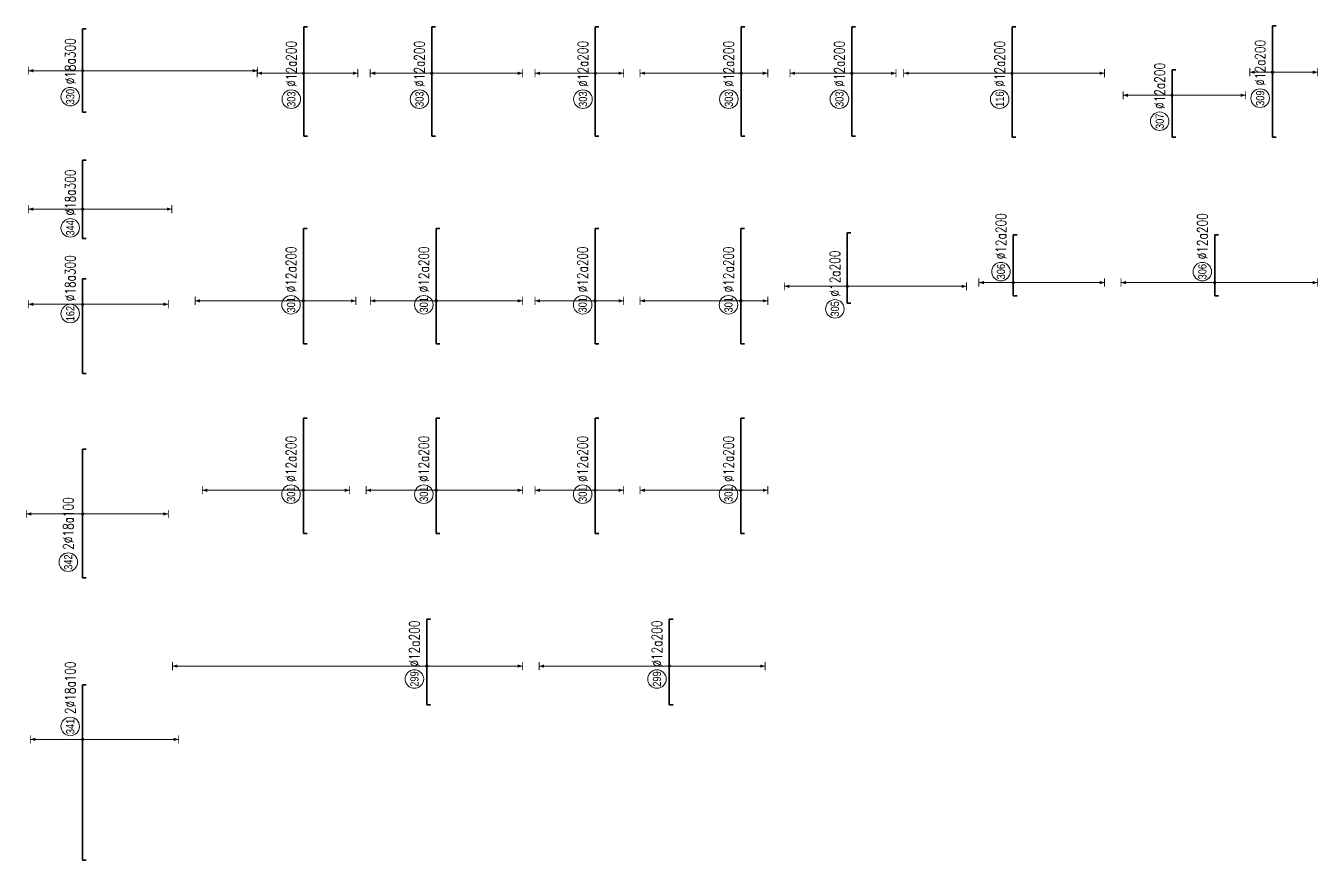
# Model space of a CAD drawing. Header units: millimetres. Extents: x -415354 to 592036, y -374841 to 139309.
# Drawn here: x 97980 to 160720, y -365970 to -325450 of the extents above; entities that cross this region are included whole.
import ezdxf
from ezdxf.enums import TextEntityAlignment as Align

# ---------------------------------------------------------------- set-up
doc = ezdxf.new("R2010")
doc.units = ezdxf.units.MM
doc.header["$MEASUREMENT"] = 0
for name, color, linetype, lineweight in [('NDC_S_DIM', 1, 'Continuous', 15), ('NDC_S_REBAR', 4, 'Continuous', 35), ('NDC_S_VN TEXT', 7, 'Continuous', 20)]:
    doc.layers.add(name, color=color, linetype=linetype, lineweight=lineweight)
doc.styles.add('ARIAL', font='arial.ttf', dxfattribs={"width": 0.8})
doc.styles.add('NDC_EN TXT', font='romans.shx', dxfattribs={"width": 0.8})

# ---------------------------------------------------------------- blocks, each defined once
blk = doc.blocks.new('*U192')
h = blk.add_hatch(color=6)
edge = h.paths.add_edge_path()
edge.add_arc((-2.99, 0), 0.3, 0, 360)
at = {"layer": 'NDC_S_DIM', "color": 8}
for q in [(-2.99, 24.52), (-2.99, -11.23)]:
    blk.add_line((-2.99, 0), q, dxfattribs=at)
for points in [[(-3.99, 24.52, 0.2, 0.2, 0), (-1.99, 24.52, 0, 0, 0)], [(-3.99, -11.23, 0.2, 0.2, 0), (-1.99, -11.23, 0, 0, 0)]]:
    blk.add_lwpolyline(points, format="xyseb", dxfattribs=at)
at = {"layer": 'NDC_S_DIM'}
blk.add_circle((-3.94, 3), 2.25, dxfattribs=at)
at = {"layer": 'NDC_S_DIM', "color": 6}
blk.add_circle((-2.99, 0), 0.3, dxfattribs=at)
at = {"layer": 'NDC_S_DIM', "color": 8}
for points in [[(-3.39, 23.32), (-2.99, 24.52), (-2.59, 23.32)], [(-3.39, -10.03), (-2.99, -11.23), (-2.59, -10.03)]]:
    blk.add_solid(points, dxfattribs=at)
at = {"layer": 'NDC_S_REBAR'}
for p, q in [((0, 0), (-13.46, 0)), ((-13.46, 0), (-13.46, -0.9)), ((0, 0), (14.54, 0)), ((14.54, 0), (14.54, -0.9)), ((-13.46, -0.9), (-13.46, -0.9)), ((14.54, -0.9), (14.54, -0.9))]:
    blk.add_line(p, q, dxfattribs=at)
at = {"layer": 'NDC_S_VN TEXT', "style": 'ARIAL', "width": 0.8}
blk.add_attdef('KHT', text='', height=2, dxfattribs=at).set_placement((-3.94, 3), align=Align.MIDDLE_CENTER)
at = {"layer": 'NDC_S_VN TEXT', "color": 3, "style": 'NDC_EN TXT', "width": 0.75}
blk.add_attdef('DKT', (-0.94, 1.75), '', height=2.5, dxfattribs=at)
blk = doc.blocks.new('*U193')
h = blk.add_hatch(color=6)
edge = h.paths.add_edge_path()
edge.add_arc((-2.99, 0), 0.3, 0, 360)
at = {"layer": 'NDC_S_DIM', "color": 8}
for q in [(-2.99, 26.29), (-2.99, -12.73)]:
    blk.add_line((-2.99, 0), q, dxfattribs=at)
for points in [[(-3.99, 26.29, 0.2, 0.2, 0), (-1.99, 26.29, 0, 0, 0)], [(-3.99, -12.73, 0.2, 0.2, 0), (-1.99, -12.73, 0, 0, 0)]]:
    blk.add_lwpolyline(points, format="xyseb", dxfattribs=at)
at = {"layer": 'NDC_S_DIM'}
blk.add_circle((-3.94, 3), 2.25, dxfattribs=at)
at = {"layer": 'NDC_S_DIM', "color": 6}
blk.add_circle((-2.99, 0), 0.3, dxfattribs=at)
at = {"layer": 'NDC_S_DIM', "color": 8}
for points in [[(-3.39, 25.09), (-2.99, 26.29), (-2.59, 25.09)], [(-3.39, -11.53), (-2.99, -12.73), (-2.59, -11.53)]]:
    blk.add_solid(points, dxfattribs=at)
at = {"layer": 'NDC_S_REBAR'}
for p, q in [((0, 0), (-13.46, 0)), ((-13.46, 0), (-13.46, -0.9)), ((0, 0), (14.54, 0)), ((14.54, 0), (14.54, -0.9)), ((-13.46, -0.9), (-13.46, -0.9)), ((14.54, -0.9), (14.54, -0.9))]:
    blk.add_line(p, q, dxfattribs=at)
at = {"layer": 'NDC_S_VN TEXT', "style": 'ARIAL', "width": 0.8}
blk.add_attdef('KHT', text='', height=2, dxfattribs=at).set_placement((-3.94, 3), align=Align.MIDDLE_CENTER)
at = {"layer": 'NDC_S_VN TEXT', "color": 3, "style": 'NDC_EN TXT', "width": 0.75}
blk.add_attdef('DKT', (-0.94, 1.75), '', height=2.5, dxfattribs=at)
blk = doc.blocks.new('*U197')
h = blk.add_hatch(color=6)
edge = h.paths.add_edge_path()
edge.add_arc((-2.99, 0), 0.3, 0, 360)
at = {"layer": 'NDC_S_DIM', "color": 8}
for q in [(-2.99, 11.29), (-2.99, -13.16)]:
    blk.add_line((-2.99, 0), q, dxfattribs=at)
for points in [[(-3.99, 11.29, 0.2, 0.2, 0), (-1.99, 11.29, 0, 0, 0)], [(-3.99, -13.16, 0.2, 0.2, 0), (-1.99, -13.16, 0, 0, 0)]]:
    blk.add_lwpolyline(points, format="xyseb", dxfattribs=at)
at = {"layer": 'NDC_S_DIM'}
blk.add_circle((-9.29, 3), 2.25, dxfattribs=at)
at = {"layer": 'NDC_S_DIM', "color": 6}
blk.add_circle((-2.99, 0), 0.3, dxfattribs=at)
at = {"layer": 'NDC_S_DIM', "color": 8}
for points in [[(-3.39, 10.09), (-2.99, 11.29), (-2.59, 10.09)], [(-3.39, -11.96), (-2.99, -13.16), (-2.59, -11.96)]]:
    blk.add_solid(points, dxfattribs=at)
at = {"layer": 'NDC_S_REBAR'}
for p, q in [((0, 0), (-18.23, 0)), ((-18.23, 0), (-18.23, -0.9)), ((0, 0), (8.27, 0)), ((8.27, 0), (8.27, -0.9)), ((-18.23, -0.9), (-18.23, -0.9)), ((8.27, -0.9), (8.27, -0.9))]:
    blk.add_line(p, q, dxfattribs=at)
at = {"layer": 'NDC_S_VN TEXT', "style": 'ARIAL', "width": 0.8}
blk.add_attdef('KHT', text='', height=2, dxfattribs=at).set_placement((-9.29, 3), align=Align.MIDDLE_CENTER)
at = {"layer": 'NDC_S_VN TEXT', "color": 3, "style": 'NDC_EN TXT', "width": 0.75}
blk.add_attdef('DKT', (-6.29, 1.75), '', height=2.5, dxfattribs=at)
blk = doc.blocks.new('*U198')
h = blk.add_hatch(color=6)
edge = h.paths.add_edge_path()
edge.add_arc((-2.99, 0), 0.3, 0, 360)
at = {"layer": 'NDC_S_DIM', "color": 8}
for q in [(-2.99, 14.56), (-2.99, -6.94)]:
    blk.add_line((-2.99, 0), q, dxfattribs=at)
for points in [[(-3.99, 14.56, 0.2, 0.2, 0), (-1.99, 14.56, 0, 0, 0)], [(-3.99, -6.94, 0.2, 0.2, 0), (-1.99, -6.94, 0, 0, 0)]]:
    blk.add_lwpolyline(points, format="xyseb", dxfattribs=at)
at = {"layer": 'NDC_S_DIM'}
blk.add_circle((-3.94, 3), 2.25, dxfattribs=at)
at = {"layer": 'NDC_S_DIM', "color": 6}
blk.add_circle((-2.99, 0), 0.3, dxfattribs=at)
at = {"layer": 'NDC_S_DIM', "color": 8}
for points in [[(-3.39, 13.36), (-2.99, 14.56), (-2.59, 13.36)], [(-3.39, -5.74), (-2.99, -6.94), (-2.59, -5.74)]]:
    blk.add_solid(points, dxfattribs=at)
at = {"layer": 'NDC_S_REBAR'}
for p, q in [((0, 0), (-13.46, 0)), ((-13.46, 0), (-13.46, -0.9)), ((0, 0), (14.54, 0)), ((14.54, 0), (14.54, -0.9)), ((-13.46, -0.9), (-13.46, -0.9)), ((14.54, -0.9), (14.54, -0.9))]:
    blk.add_line(p, q, dxfattribs=at)
at = {"layer": 'NDC_S_VN TEXT', "style": 'ARIAL', "width": 0.8}
blk.add_attdef('KHT', text='', height=2, dxfattribs=at).set_placement((-3.94, 3), align=Align.MIDDLE_CENTER)
at = {"layer": 'NDC_S_VN TEXT', "color": 3, "style": 'NDC_EN TXT', "width": 0.75}
blk.add_attdef('DKT', (-0.94, 1.75), '', height=2.5, dxfattribs=at)
blk = doc.blocks.new('*U199')
h = blk.add_hatch(color=6)
edge = h.paths.add_edge_path()
edge.add_arc((-2.99, 0), 0.3, 0, 360)
at = {"layer": 'NDC_S_DIM', "color": 8}
for q in [(-2.99, 14.56), (-2.99, -6.94)]:
    blk.add_line((-2.99, 0), q, dxfattribs=at)
for points in [[(-3.99, 14.56, 0.2, 0.2, 0), (-1.99, 14.56, 0, 0, 0)], [(-3.99, -6.94, 0.2, 0.2, 0), (-1.99, -6.94, 0, 0, 0)]]:
    blk.add_lwpolyline(points, format="xyseb", dxfattribs=at)
at = {"layer": 'NDC_S_DIM'}
blk.add_circle((-3.94, 3), 2.25, dxfattribs=at)
at = {"layer": 'NDC_S_DIM', "color": 6}
blk.add_circle((-2.99, 0), 0.3, dxfattribs=at)
at = {"layer": 'NDC_S_DIM', "color": 8}
for points in [[(-3.39, 13.36), (-2.99, 14.56), (-2.59, 13.36)], [(-3.39, -5.74), (-2.99, -6.94), (-2.59, -5.74)]]:
    blk.add_solid(points, dxfattribs=at)
at = {"layer": 'NDC_S_REBAR'}
for p, q in [((0, 0), (-13.46, 0)), ((-13.46, 0), (-13.46, -0.9)), ((0, 0), (14.54, 0)), ((14.54, 0), (14.54, -0.9)), ((-13.46, -0.9), (-13.46, -0.9)), ((14.54, -0.9), (14.54, -0.9))]:
    blk.add_line(p, q, dxfattribs=at)
at = {"layer": 'NDC_S_VN TEXT', "style": 'ARIAL', "width": 0.8}
blk.add_attdef('KHT', text='', height=2, dxfattribs=at).set_placement((-3.94, 3), align=Align.MIDDLE_CENTER)
at = {"layer": 'NDC_S_VN TEXT', "color": 3, "style": 'NDC_EN TXT', "width": 0.75}
blk.add_attdef('DKT', (-0.94, 1.75), '', height=2.5, dxfattribs=at)
blk = doc.blocks.new('*U206')
h = blk.add_hatch(color=6)
edge = h.paths.add_edge_path()
edge.add_arc((-2.99, 0), 0.3, 0, 360)
at = {"layer": 'NDC_S_DIM', "color": 8}
for q in [(-2.99, 14.63), (-2.99, -6.87)]:
    blk.add_line((-2.99, 0), q, dxfattribs=at)
for points in [[(-3.99, 14.63, 0.2, 0.2, 0), (-1.99, 14.63, 0, 0, 0)], [(-3.99, -6.87, 0.2, 0.2, 0), (-1.99, -6.87, 0, 0, 0)]]:
    blk.add_lwpolyline(points, format="xyseb", dxfattribs=at)
at = {"layer": 'NDC_S_DIM'}
blk.add_circle((-9.29, 3), 2.25, dxfattribs=at)
at = {"layer": 'NDC_S_DIM', "color": 6}
blk.add_circle((-2.99, 0), 0.3, dxfattribs=at)
at = {"layer": 'NDC_S_DIM', "color": 8}
for points in [[(-3.39, 13.43), (-2.99, 14.63), (-2.59, 13.43)], [(-3.39, -5.67), (-2.99, -6.87), (-2.59, -5.67)]]:
    blk.add_solid(points, dxfattribs=at)
at = {"layer": 'NDC_S_REBAR'}
for p, q in [((0, 0), (-18.23, 0)), ((-18.23, 0), (-18.23, -0.9)), ((0, 0), (8.27, 0)), ((8.27, 0), (8.27, -0.9)), ((-18.23, -0.9), (-18.23, -0.9)), ((8.27, -0.9), (8.27, -0.9))]:
    blk.add_line(p, q, dxfattribs=at)
at = {"layer": 'NDC_S_VN TEXT', "style": 'ARIAL', "width": 0.8}
blk.add_attdef('KHT', text='', height=2, dxfattribs=at).set_placement((-9.29, 3), align=Align.MIDDLE_CENTER)
at = {"layer": 'NDC_S_VN TEXT', "color": 3, "style": 'NDC_EN TXT', "width": 0.75}
blk.add_attdef('DKT', (-6.29, 1.75), '', height=2.5, dxfattribs=at)
blk = doc.blocks.new('*U204')
h = blk.add_hatch(color=6)
edge = h.paths.add_edge_path()
edge.add_arc((-2.99, 0), 0.3, 0, 360)
at = {"layer": 'NDC_S_DIM', "color": 8}
for q in [(-2.99, 24.47), (-2.99, -6.53)]:
    blk.add_line((-2.99, 0), q, dxfattribs=at)
for points in [[(-3.99, 24.47, 0.2, 0.2, 0), (-1.99, 24.47, 0, 0, 0)], [(-3.99, -6.53, 0.2, 0.2, 0), (-1.99, -6.53, 0, 0, 0)]]:
    blk.add_lwpolyline(points, format="xyseb", dxfattribs=at)
at = {"layer": 'NDC_S_DIM'}
blk.add_circle((-3.94, 3), 2.25, dxfattribs=at)
at = {"layer": 'NDC_S_DIM', "color": 6}
blk.add_circle((-2.99, 0), 0.3, dxfattribs=at)
at = {"layer": 'NDC_S_DIM', "color": 8}
for points in [[(-3.39, 23.27), (-2.99, 24.47), (-2.59, 23.27)], [(-3.39, -5.33), (-2.99, -6.53), (-2.59, -5.33)]]:
    blk.add_solid(points, dxfattribs=at)
at = {"layer": 'NDC_S_REBAR'}
for p, q in [((0, 0), (-13.46, 0)), ((-13.46, 0), (-13.46, -0.9)), ((0, 0), (14.54, 0)), ((14.54, 0), (14.54, -0.9)), ((-13.46, -0.9), (-13.46, -0.9)), ((14.54, -0.9), (14.54, -0.9))]:
    blk.add_line(p, q, dxfattribs=at)
at = {"layer": 'NDC_S_VN TEXT', "style": 'ARIAL', "width": 0.8}
blk.add_attdef('KHT', text='', height=2, dxfattribs=at).set_placement((-3.94, 3), align=Align.MIDDLE_CENTER)
at = {"layer": 'NDC_S_VN TEXT', "color": 3, "style": 'NDC_EN TXT', "width": 0.75}
blk.add_attdef('DKT', (-0.94, 1.75), '', height=2.5, dxfattribs=at)
blk = doc.blocks.new('*U205')
h = blk.add_hatch(color=6)
edge = h.paths.add_edge_path()
edge.add_arc((-2.99, 0), 0.3, 0, 360)
at = {"layer": 'NDC_S_DIM', "color": 8}
for q in [(-2.99, 24.47), (-2.99, -6.53)]:
    blk.add_line((-2.99, 0), q, dxfattribs=at)
for points in [[(-3.99, 24.47, 0.2, 0.2, 0), (-1.99, 24.47, 0, 0, 0)], [(-3.99, -6.53, 0.2, 0.2, 0), (-1.99, -6.53, 0, 0, 0)]]:
    blk.add_lwpolyline(points, format="xyseb", dxfattribs=at)
at = {"layer": 'NDC_S_DIM'}
blk.add_circle((-3.94, 3), 2.25, dxfattribs=at)
at = {"layer": 'NDC_S_DIM', "color": 6}
blk.add_circle((-2.99, 0), 0.3, dxfattribs=at)
at = {"layer": 'NDC_S_DIM', "color": 8}
for points in [[(-3.39, 23.27), (-2.99, 24.47), (-2.59, 23.27)], [(-3.39, -5.33), (-2.99, -6.53), (-2.59, -5.33)]]:
    blk.add_solid(points, dxfattribs=at)
at = {"layer": 'NDC_S_REBAR'}
for p, q in [((0, 0), (-13.46, 0)), ((-13.46, 0), (-13.46, -0.9)), ((0, 0), (14.54, 0)), ((14.54, 0), (14.54, -0.9)), ((-13.46, -0.9), (-13.46, -0.9)), ((14.54, -0.9), (14.54, -0.9))]:
    blk.add_line(p, q, dxfattribs=at)
at = {"layer": 'NDC_S_VN TEXT', "style": 'ARIAL', "width": 0.8}
blk.add_attdef('KHT', text='', height=2, dxfattribs=at).set_placement((-3.94, 3), align=Align.MIDDLE_CENTER)
at = {"layer": 'NDC_S_VN TEXT', "color": 3, "style": 'NDC_EN TXT', "width": 0.75}
blk.add_attdef('DKT', (-0.94, 1.75), '', height=2.5, dxfattribs=at)
blk = doc.blocks.new('*U208')
h = blk.add_hatch(color=6)
edge = h.paths.add_edge_path()
edge.add_arc((-2.99, 0), 0.3, 0, 360)
at = {"layer": 'NDC_S_DIM', "color": 8}
for q in [(-2.99, 24.54), (-2.99, -6.46)]:
    blk.add_line((-2.99, 0), q, dxfattribs=at)
for points in [[(-3.99, 24.54, 0.2, 0.2, 0), (-1.99, 24.54, 0, 0, 0)], [(-3.99, -6.46, 0.2, 0.2, 0), (-1.99, -6.46, 0, 0, 0)]]:
    blk.add_lwpolyline(points, format="xyseb", dxfattribs=at)
at = {"layer": 'NDC_S_DIM'}
blk.add_circle((-9.29, 3), 2.25, dxfattribs=at)
at = {"layer": 'NDC_S_DIM', "color": 6}
blk.add_circle((-2.99, 0), 0.3, dxfattribs=at)
at = {"layer": 'NDC_S_DIM', "color": 8}
for points in [[(-3.39, 23.34), (-2.99, 24.54), (-2.59, 23.34)], [(-3.39, -5.26), (-2.99, -6.46), (-2.59, -5.26)]]:
    blk.add_solid(points, dxfattribs=at)
at = {"layer": 'NDC_S_REBAR'}
for p, q in [((0, 0), (-18.23, 0)), ((-18.23, 0), (-18.23, -0.9)), ((0, 0), (8.27, 0)), ((8.27, 0), (8.27, -0.9)), ((-18.23, -0.9), (-18.23, -0.9)), ((8.27, -0.9), (8.27, -0.9))]:
    blk.add_line(p, q, dxfattribs=at)
at = {"layer": 'NDC_S_VN TEXT', "style": 'ARIAL', "width": 0.8}
blk.add_attdef('KHT', text='', height=2, dxfattribs=at).set_placement((-9.29, 3), align=Align.MIDDLE_CENTER)
at = {"layer": 'NDC_S_VN TEXT', "color": 3, "style": 'NDC_EN TXT', "width": 0.75}
blk.add_attdef('DKT', (-6.29, 1.75), '', height=2.5, dxfattribs=at)
blk = doc.blocks.new('*U202')
h = blk.add_hatch(color=6)
edge = h.paths.add_edge_path()
edge.add_arc((-2.99, 0), 0.3, 0, 360)
at = {"layer": 'NDC_S_DIM', "color": 8}
for q in [(-2.99, 61.72), (-2.99, -23.28)]:
    blk.add_line((-2.99, 0), q, dxfattribs=at)
for points in [[(-3.99, 61.72, 0.2, 0.2, 0), (-1.99, 61.72, 0, 0, 0)], [(-3.99, -23.28, 0.2, 0.2, 0), (-1.99, -23.28, 0, 0, 0)]]:
    blk.add_lwpolyline(points, format="xyseb", dxfattribs=at)
at = {"layer": 'NDC_S_DIM'}
blk.add_circle((-6.13, 3), 2.25, dxfattribs=at)
at = {"layer": 'NDC_S_DIM', "color": 6}
blk.add_circle((-2.99, 0), 0.3, dxfattribs=at)
at = {"layer": 'NDC_S_DIM', "color": 8}
for points in [[(-3.39, 60.52), (-2.99, 61.72), (-2.59, 60.52)], [(-3.39, -22.08), (-2.99, -23.28), (-2.59, -22.08)]]:
    blk.add_solid(points, dxfattribs=at)
at = {"layer": 'NDC_S_REBAR'}
for p, q in [((0, 0), (-12.37, 0)), ((-12.37, 0), (-12.37, -0.9)), ((0, 0), (8.37, 0)), ((8.37, 0), (8.37, -0.9)), ((-12.37, -0.9), (-12.37, -0.9)), ((8.37, -0.9), (8.37, -0.9))]:
    blk.add_line(p, q, dxfattribs=at)
at = {"layer": 'NDC_S_VN TEXT', "style": 'ARIAL', "width": 0.8}
blk.add_attdef('KHT', text='', height=2, dxfattribs=at).set_placement((-6.13, 3), align=Align.MIDDLE_CENTER)
at = {"layer": 'NDC_S_VN TEXT', "color": 3, "style": 'NDC_EN TXT', "width": 0.75}
blk.add_attdef('DKT', (-3.13, 1.75), '', height=2.5, dxfattribs=at)
blk = doc.blocks.new('*U209')
h = blk.add_hatch(color=6)
edge = h.paths.add_edge_path()
edge.add_arc((1.54, 0), 0.3, 0, 360)
at = {"layer": 'NDC_S_DIM', "color": 8}
for q in [(1.54, 15.29), (1.54, -28.96)]:
    blk.add_line((1.54, 0), q, dxfattribs=at)
for points in [[(0.54, 15.29, 0.2, 0.2, 0), (2.54, 15.29, 0, 0, 0)], [(0.54, -28.96, 0.2, 0.2, 0), (2.54, -28.96, 0, 0, 0)]]:
    blk.add_lwpolyline(points, format="xyseb", dxfattribs=at)
at = {"layer": 'NDC_S_DIM'}
blk.add_circle((-3.94, 3), 2.25, dxfattribs=at)
at = {"layer": 'NDC_S_DIM', "color": 6}
blk.add_circle((1.54, 0), 0.3, dxfattribs=at)
at = {"layer": 'NDC_S_DIM', "color": 8}
for points in [[(1.14, 14.09), (1.54, 15.29), (1.94, 14.09)], [(1.14, -27.76), (1.54, -28.96), (1.94, -27.76)]]:
    blk.add_solid(points, dxfattribs=at)
at = {"layer": 'NDC_S_REBAR'}
for p, q in [((0, 0), (-2.56, 0)), ((-2.56, 0), (-2.56, -0.9)), ((0, 0), (14.54, 0)), ((14.54, 0), (14.54, -0.9)), ((-2.56, -0.9), (-2.56, -0.9)), ((14.54, -0.9), (14.54, -0.9))]:
    blk.add_line(p, q, dxfattribs=at)
at = {"layer": 'NDC_S_VN TEXT', "style": 'ARIAL', "width": 0.8}
blk.add_attdef('KHT', text='', height=2, dxfattribs=at).set_placement((-3.94, 3), align=Align.MIDDLE_CENTER)
at = {"layer": 'NDC_S_VN TEXT', "color": 3, "style": 'NDC_EN TXT', "width": 0.75}
blk.add_attdef('DKT', (-0.94, 1.75), '', height=2.5, dxfattribs=at)
blk = doc.blocks.new('*U210')
h = blk.add_hatch(color=6)
edge = h.paths.add_edge_path()
edge.add_arc((-2.99, 0), 0.3, 0, 360)
at = {"layer": 'NDC_S_DIM', "color": 8}
for q in [(-2.99, 15), (-2.99, -10.75)]:
    blk.add_line((-2.99, 0), q, dxfattribs=at)
for points in [[(-3.99, 15, 0.2, 0.2, 0), (-1.99, 15, 0, 0, 0)], [(-3.99, -10.75, 0.2, 0.2, 0), (-1.99, -10.75, 0, 0, 0)]]:
    blk.add_lwpolyline(points, format="xyseb", dxfattribs=at)
at = {"layer": 'NDC_S_DIM'}
blk.add_circle((-9.29, 3), 2.25, dxfattribs=at)
at = {"layer": 'NDC_S_DIM', "color": 6}
blk.add_circle((-2.99, 0), 0.3, dxfattribs=at)
at = {"layer": 'NDC_S_DIM', "color": 8}
for points in [[(-3.39, 13.8), (-2.99, 15), (-2.59, 13.8)], [(-3.39, -9.55), (-2.99, -10.75), (-2.59, -9.55)]]:
    blk.add_solid(points, dxfattribs=at)
at = {"layer": 'NDC_S_REBAR'}
for p, q in [((0, 0), (-18.23, 0)), ((-18.23, 0), (-18.23, -0.9)), ((0, 0), (8.27, 0)), ((8.27, 0), (8.27, -0.9)), ((-18.23, -0.9), (-18.23, -0.9)), ((8.27, -0.9), (8.27, -0.9))]:
    blk.add_line(p, q, dxfattribs=at)
at = {"layer": 'NDC_S_VN TEXT', "style": 'ARIAL', "width": 0.8}
blk.add_attdef('KHT', text='', height=2, dxfattribs=at).set_placement((-9.29, 3), align=Align.MIDDLE_CENTER)
at = {"layer": 'NDC_S_VN TEXT', "color": 3, "style": 'NDC_EN TXT', "width": 0.75}
blk.add_attdef('DKT', (-6.29, 1.75), '', height=2.5, dxfattribs=at)
blk = doc.blocks.new('*U250')
h = blk.add_hatch(color=6)
edge = h.paths.add_edge_path()
edge.add_arc((-2.99, 0), 0.3, 0, 360)
at = {"layer": 'NDC_S_DIM', "color": 8}
for q in [(-2.99, 26.3), (-2.99, -22.45)]:
    blk.add_line((-2.99, 0), q, dxfattribs=at)
for points in [[(-3.99, 26.3, 0.2, 0.2, 0), (-1.99, 26.3, 0, 0, 0)], [(-3.99, -22.45, 0.2, 0.2, 0), (-1.99, -22.45, 0, 0, 0)]]:
    blk.add_lwpolyline(points, format="xyseb", dxfattribs=at)
at = {"layer": 'NDC_S_DIM'}
blk.add_circle((-9.29, 3), 2.25, dxfattribs=at)
at = {"layer": 'NDC_S_DIM', "color": 6}
blk.add_circle((-2.99, 0), 0.3, dxfattribs=at)
at = {"layer": 'NDC_S_DIM', "color": 8}
for points in [[(-3.39, 25.1), (-2.99, 26.3), (-2.59, 25.1)], [(-3.39, -21.25), (-2.99, -22.45), (-2.59, -21.25)]]:
    blk.add_solid(points, dxfattribs=at)
at = {"layer": 'NDC_S_REBAR'}
for p, q in [((0, 0), (-18.48, 0)), ((-18.48, 0), (-18.48, -0.9)), ((0, 0), (8.27, 0)), ((8.27, 0), (8.27, -0.9)), ((-18.48, -0.9), (-18.48, -0.9)), ((8.27, -0.9), (8.27, -0.9))]:
    blk.add_line(p, q, dxfattribs=at)
at = {"layer": 'NDC_S_VN TEXT', "style": 'ARIAL', "width": 0.8}
blk.add_attdef('KHT', text='', height=2, dxfattribs=at).set_placement((-9.29, 3), align=Align.MIDDLE_CENTER)
at = {"layer": 'NDC_S_VN TEXT', "color": 3, "style": 'NDC_EN TXT', "width": 0.75}
blk.add_attdef('DKT', (-6.29, 1.75), '', height=2.5, dxfattribs=at)
blk = doc.blocks.new('*U248')
h = blk.add_hatch(color=6)
edge = h.paths.add_edge_path()
edge.add_arc((2.44, 0), 0.3, 0, 360)
at = {"layer": 'NDC_S_DIM', "color": 8}
for q in [(2.44, 8.35), (2.44, -22.15)]:
    blk.add_line((2.44, 0), q, dxfattribs=at)
for points in [[(1.44, 8.35, 0.2, 0.2, 0), (3.44, 8.35, 0, 0, 0)], [(1.44, -22.15, 0.2, 0.2, 0), (3.44, -22.15, 0, 0, 0)]]:
    blk.add_lwpolyline(points, format="xyseb", dxfattribs=at)
at = {"layer": 'NDC_S_DIM'}
blk.add_circle((5.1, 3), 2.25, dxfattribs=at)
at = {"layer": 'NDC_S_DIM', "color": 6}
blk.add_circle((2.44, 0), 0.3, dxfattribs=at)
at = {"layer": 'NDC_S_DIM', "color": 8}
for points in [[(2.04, 7.15), (2.44, 8.35), (2.84, 7.15)], [(2.04, -20.95), (2.44, -22.15), (2.84, -20.95)]]:
    blk.add_solid(points, dxfattribs=at)
at = {"layer": 'NDC_S_REBAR'}
for p, q in [((0, 0), (-0.81, 0)), ((-0.81, 0), (-0.81, -0.9)), ((0, 0), (14.04, 0)), ((14.04, 0), (14.04, -0.9)), ((-0.81, -0.9), (-0.81, -0.9)), ((14.04, -0.9), (14.04, -0.9))]:
    blk.add_line(p, q, dxfattribs=at)
at = {"layer": 'NDC_S_VN TEXT', "style": 'ARIAL', "width": 0.8}
blk.add_attdef('KHT', text='', height=2, dxfattribs=at).set_placement((5.1, 3), align=Align.MIDDLE_CENTER)
at = {"layer": 'NDC_S_VN TEXT', "color": 3, "style": 'NDC_EN TXT', "width": 0.75}
blk.add_attdef('DKT', (8.1, 1.75), '', height=2.5, dxfattribs=at)
blk = doc.blocks.new('*U287')
h = blk.add_hatch(color=6)
edge = h.paths.add_edge_path()
edge.add_arc((-2.99, 0), 0.3, 0, 360)
at = {"layer": 'NDC_S_DIM', "color": 8}
for q in [(-2.99, 11.89), (-2.99, -17.86)]:
    blk.add_line((-2.99, 0), q, dxfattribs=at)
for points in [[(-3.99, 11.89, 0.2, 0.2, 0), (-1.99, 11.89, 0, 0, 0)], [(-3.99, -17.86, 0.2, 0.2, 0), (-1.99, -17.86, 0, 0, 0)]]:
    blk.add_lwpolyline(points, format="xyseb", dxfattribs=at)
at = {"layer": 'NDC_S_DIM'}
blk.add_circle((-9.29, 3), 2.25, dxfattribs=at)
at = {"layer": 'NDC_S_DIM', "color": 6}
blk.add_circle((-2.99, 0), 0.3, dxfattribs=at)
at = {"layer": 'NDC_S_DIM', "color": 8}
for points in [[(-3.39, 10.69), (-2.99, 11.89), (-2.59, 10.69)], [(-3.39, -16.66), (-2.99, -17.86), (-2.59, -16.66)]]:
    blk.add_solid(points, dxfattribs=at)
at = {"layer": 'NDC_S_REBAR'}
for p, q in [((0, 0), (-13.12, 0)), ((-13.12, 0), (-13.12, -0.9)), ((0, 0), (3.23, 0)), ((3.23, 0), (3.23, -0.9)), ((-13.12, -0.9), (-13.12, -0.9)), ((3.23, -0.9), (3.23, -0.9))]:
    blk.add_line(p, q, dxfattribs=at)
at = {"layer": 'NDC_S_VN TEXT', "style": 'ARIAL', "width": 0.8}
blk.add_attdef('KHT', text='', height=2, dxfattribs=at).set_placement((-9.29, 3), align=Align.MIDDLE_CENTER)
at = {"layer": 'NDC_S_VN TEXT', "color": 3, "style": 'NDC_EN TXT', "width": 0.75}
blk.add_attdef('DKT', (-6.29, 1.75), '', height=2.5, dxfattribs=at)
blk = doc.blocks.new('*U288')
h = blk.add_hatch(color=6)
edge = h.paths.add_edge_path()
edge.add_arc((2.44, 0), 0.3, 0, 360)
at = {"layer": 'NDC_S_DIM', "color": 8}
for q in [(2.44, 22.75), (2.44, -25)]:
    blk.add_line((2.44, 0), q, dxfattribs=at)
for points in [[(1.44, 22.75, 0.2, 0.2, 0), (3.44, 22.75, 0, 0, 0)], [(1.44, -25, 0.2, 0.2, 0), (3.44, -25, 0, 0, 0)]]:
    blk.add_lwpolyline(points, format="xyseb", dxfattribs=at)
at = {"layer": 'NDC_S_DIM'}
blk.add_circle((5.1, 3), 2.25, dxfattribs=at)
at = {"layer": 'NDC_S_DIM', "color": 6}
blk.add_circle((2.44, 0), 0.3, dxfattribs=at)
at = {"layer": 'NDC_S_DIM', "color": 8}
for points in [[(2.04, 21.55), (2.44, 22.75), (2.84, 21.55)], [(2.04, -23.8), (2.44, -25), (2.84, -23.8)]]:
    blk.add_solid(points, dxfattribs=at)
at = {"layer": 'NDC_S_REBAR'}
for p, q in [((0, 0), (-0.81, 0)), ((-0.81, 0), (-0.81, -0.9)), ((0, 0), (14.04, 0)), ((14.04, 0), (14.04, -0.9)), ((-0.81, -0.9), (-0.81, -0.9)), ((14.04, -0.9), (14.04, -0.9))]:
    blk.add_line(p, q, dxfattribs=at)
at = {"layer": 'NDC_S_VN TEXT', "style": 'ARIAL', "width": 0.8}
blk.add_attdef('KHT', text='', height=2, dxfattribs=at).set_placement((5.1, 3), align=Align.MIDDLE_CENTER)
at = {"layer": 'NDC_S_VN TEXT', "color": 3, "style": 'NDC_EN TXT', "width": 0.75}
blk.add_attdef('DKT', (8.1, 1.75), '', height=2.5, dxfattribs=at)
blk = doc.blocks.new('*U286')
h = blk.add_hatch(color=6)
edge = h.paths.add_edge_path()
edge.add_arc((-2.99, 0), 0.3, 0, 360)
at = {"layer": 'NDC_S_DIM', "color": 8}
for q in [(-2.99, 5.53), (-2.99, -10.97)]:
    blk.add_line((-2.99, 0), q, dxfattribs=at)
for points in [[(-3.99, 5.53, 0.2, 0.2, 0), (-1.99, 5.53, 0, 0, 0)], [(-3.99, -10.97, 0.2, 0.2, 0), (-1.99, -10.97, 0, 0, 0)]]:
    blk.add_lwpolyline(points, format="xyseb", dxfattribs=at)
at = {"layer": 'NDC_S_DIM'}
blk.add_circle((-9.29, 3), 2.25, dxfattribs=at)
at = {"layer": 'NDC_S_DIM', "color": 6}
blk.add_circle((-2.99, 0), 0.3, dxfattribs=at)
at = {"layer": 'NDC_S_DIM', "color": 8}
for points in [[(-3.39, 4.33), (-2.99, 5.53), (-2.59, 4.33)], [(-3.39, -9.77), (-2.99, -10.97), (-2.59, -9.77)]]:
    blk.add_solid(points, dxfattribs=at)
at = {"layer": 'NDC_S_REBAR'}
for p, q in [((0, 0), (-18.73, 0)), ((-18.73, 0), (-18.73, -0.9)), ((0, 0), (8.27, 0)), ((8.27, 0), (8.27, -0.9)), ((-18.73, -0.9), (-18.73, -0.9)), ((8.27, -0.9), (8.27, -0.9))]:
    blk.add_line(p, q, dxfattribs=at)
at = {"layer": 'NDC_S_VN TEXT', "style": 'ARIAL', "width": 0.8}
blk.add_attdef('KHT', text='', height=2, dxfattribs=at).set_placement((-9.29, 3), align=Align.MIDDLE_CENTER)
at = {"layer": 'NDC_S_VN TEXT', "color": 3, "style": 'NDC_EN TXT', "width": 0.75}
blk.add_attdef('DKT', (-6.29, 1.75), '', height=2.5, dxfattribs=at)
blk = doc.blocks.new('*U290')
h = blk.add_hatch(color=6)
edge = h.paths.add_edge_path()
edge.add_arc((-2.99, 0), 0.3, 0, 360)
at = {"layer": 'NDC_S_DIM', "color": 8}
for q in [(-2.99, 14.95), (-2.99, -22.05)]:
    blk.add_line((-2.99, 0), q, dxfattribs=at)
for points in [[(-3.99, 14.95, 0.2, 0.2, 0), (-1.99, 14.95, 0, 0, 0)], [(-3.99, -22.05, 0.2, 0.2, 0), (-1.99, -22.05, 0, 0, 0)]]:
    blk.add_lwpolyline(points, format="xyseb", dxfattribs=at)
at = {"layer": 'NDC_S_DIM'}
blk.add_circle((-9.29, 3), 2.25, dxfattribs=at)
at = {"layer": 'NDC_S_DIM', "color": 6}
blk.add_circle((-2.99, 0), 0.3, dxfattribs=at)
at = {"layer": 'NDC_S_DIM', "color": 8}
for points in [[(-3.39, 13.75), (-2.99, 14.95), (-2.59, 13.75)], [(-3.39, -20.85), (-2.99, -22.05), (-2.59, -20.85)]]:
    blk.add_solid(points, dxfattribs=at)
at = {"layer": 'NDC_S_REBAR'}
for p, q in [((0, 0), (-18.23, 0)), ((-18.23, 0), (-18.23, -0.9)), ((0, 0), (8.27, 0)), ((8.27, 0), (8.27, -0.9)), ((-18.23, -0.9), (-18.23, -0.9)), ((8.27, -0.9), (8.27, -0.9))]:
    blk.add_line(p, q, dxfattribs=at)
at = {"layer": 'NDC_S_VN TEXT', "style": 'ARIAL', "width": 0.8}
blk.add_attdef('KHT', text='', height=2, dxfattribs=at).set_placement((-9.29, 3), align=Align.MIDDLE_CENTER)
at = {"layer": 'NDC_S_VN TEXT', "color": 3, "style": 'NDC_EN TXT', "width": 0.75}
blk.add_attdef('DKT', (-6.29, 1.75), '', height=2.5, dxfattribs=at)
blk = doc.blocks.new('*U626')
h = blk.add_hatch(color=6)
edge = h.paths.add_edge_path()
edge.add_arc((-4.87, 0), 0.3, 0, 360)
at = {"layer": 'NDC_S_DIM', "color": 8}
for q in [(-4.87, 12.68), (-4.87, -23.32)]:
    blk.add_line((-4.87, 0), q, dxfattribs=at)
for points in [[(-5.87, 12.68, 0.2, 0.2, 0), (-3.87, 12.68, 0, 0, 0)], [(-5.87, -23.32, 0.2, 0.2, 0), (-3.87, -23.32, 0, 0, 0)]]:
    blk.add_lwpolyline(points, format="xyseb", dxfattribs=at)
at = {"layer": 'NDC_S_DIM'}
blk.add_circle((-1.74, 3), 2.25, dxfattribs=at)
at = {"layer": 'NDC_S_DIM', "color": 6}
blk.add_circle((-4.87, 0), 0.3, dxfattribs=at)
at = {"layer": 'NDC_S_DIM', "color": 8}
for points in [[(-5.27, 11.48), (-4.87, 12.68), (-4.47, 11.48)], [(-5.27, -22.12), (-4.87, -23.32), (-4.47, -22.12)]]:
    blk.add_solid(points, dxfattribs=at)
at = {"layer": 'NDC_S_REBAR'}
for p, q in [((0, 0), (-34.21, 0)), ((-34.21, 0), (-34.21, -0.9)), ((0, 0), (8.39, 0)), ((8.39, 0), (8.39, -0.9)), ((-34.21, -0.9), (-34.21, -0.9)), ((8.39, -0.9), (8.39, -0.9))]:
    blk.add_line(p, q, dxfattribs=at)
at = {"layer": 'NDC_S_VN TEXT', "style": 'ARIAL', "width": 0.8}
blk.add_attdef('KHT', text='', height=2, dxfattribs=at).set_placement((-1.74, 3), align=Align.MIDDLE_CENTER)
at = {"layer": 'NDC_S_VN TEXT', "color": 3, "style": 'NDC_EN TXT', "width": 0.75}
blk.add_attdef('DKT', (1.26, 1.75), '', height=2.5, dxfattribs=at)
blk = doc.blocks.new('*U627')
h = blk.add_hatch(color=6)
edge = h.paths.add_edge_path()
edge.add_arc((-2.99, 0), 0.3, 0, 360)
at = {"layer": 'NDC_S_DIM', "color": 8}
for q in [(-2.99, 13.68), (-2.99, -20.82)]:
    blk.add_line((-2.99, 0), q, dxfattribs=at)
for points in [[(-3.99, 13.68, 0.2, 0.2, 0), (-1.99, 13.68, 0, 0, 0)], [(-3.99, -20.82, 0.2, 0.2, 0), (-1.99, -20.82, 0, 0, 0)]]:
    blk.add_lwpolyline(points, format="xyseb", dxfattribs=at)
at = {"layer": 'NDC_S_DIM'}
blk.add_circle((-14.69, 3.48), 2.25, dxfattribs=at)
at = {"layer": 'NDC_S_DIM', "color": 6}
blk.add_circle((-2.99, 0), 0.3, dxfattribs=at)
at = {"layer": 'NDC_S_DIM', "color": 8}
for points in [[(-3.39, 12.48), (-2.99, 13.68), (-2.59, 12.48)], [(-3.39, -19.62), (-2.99, -20.82), (-2.59, -19.62)]]:
    blk.add_solid(points, dxfattribs=at)
at = {"layer": 'NDC_S_REBAR'}
for p, q in [((0, 0), (-18.53, 0)), ((-18.53, 0), (-18.53, -0.9)), ((0, 0), (12.77, 0)), ((12.77, 0), (12.77, -0.9)), ((-18.53, -0.9), (-18.53, -0.9)), ((12.77, -0.9), (12.77, -0.9))]:
    blk.add_line(p, q, dxfattribs=at)
at = {"layer": 'NDC_S_VN TEXT', "style": 'ARIAL', "width": 0.8}
blk.add_attdef('KHT', text='', height=2, dxfattribs=at).set_placement((-14.69, 3.48), align=Align.MIDDLE_CENTER)
at = {"layer": 'NDC_S_VN TEXT', "color": 3, "style": 'NDC_EN TXT', "width": 0.75}
blk.add_attdef('DKT', (-11.69, 2.23), '', height=2.5, dxfattribs=at)
blk = doc.blocks.new('*U629')
h = blk.add_hatch(color=6)
edge = h.paths.add_edge_path()
edge.add_arc((4.84, 0), 0.3, 0, 360)
at = {"layer": 'NDC_S_DIM', "color": 8}
for q in [(4.84, 13.18), (4.84, -20.82)]:
    blk.add_line((4.84, 0), q, dxfattribs=at)
for points in [[(3.84, 13.18, 0.2, 0.2, 0), (5.84, 13.18, 0, 0, 0)], [(3.84, -20.82, 0.2, 0.2, 0), (5.84, -20.82, 0, 0, 0)]]:
    blk.add_lwpolyline(points, format="xyseb", dxfattribs=at)
at = {"layer": 'NDC_S_DIM'}
blk.add_circle((2.58, 3), 2.25, dxfattribs=at)
at = {"layer": 'NDC_S_DIM', "color": 6}
blk.add_circle((4.84, 0), 0.3, dxfattribs=at)
at = {"layer": 'NDC_S_DIM', "color": 8}
for points in [[(4.44, 11.98), (4.84, 13.18), (5.24, 11.98)], [(4.44, -19.62), (4.84, -20.82), (5.24, -19.62)]]:
    blk.add_solid(points, dxfattribs=at)
at = {"layer": 'NDC_S_REBAR'}
for p, q in [((0, 0), (-11.98, 0)), ((-11.98, 0), (-11.98, -0.9)), ((0, 0), (11.02, 0)), ((11.02, 0), (11.02, -0.9)), ((-11.98, -0.9), (-11.98, -0.9)), ((11.02, -0.9), (11.02, -0.9))]:
    blk.add_line(p, q, dxfattribs=at)
at = {"layer": 'NDC_S_VN TEXT', "style": 'ARIAL', "width": 0.8}
blk.add_attdef('KHT', text='', height=2, dxfattribs=at).set_placement((2.58, 3), align=Align.MIDDLE_CENTER)
at = {"layer": 'NDC_S_VN TEXT', "color": 3, "style": 'NDC_EN TXT', "width": 0.75}
blk.add_attdef('DKT', (5.58, 1.75), '', height=2.5, dxfattribs=at)
blk = doc.blocks.new('*U630')
h = blk.add_hatch(color=6)
edge = h.paths.add_edge_path()
edge.add_arc((-2.99, 0), 0.3, 0, 360)
at = {"layer": 'NDC_S_DIM', "color": 8}
for q in [(-2.99, 13.18), (-2.99, -21.67)]:
    blk.add_line((-2.99, 0), q, dxfattribs=at)
for points in [[(-3.99, 13.18, 0.2, 0.2, 0), (-1.99, 13.18, 0, 0, 0)], [(-3.99, -21.67, 0.2, 0.2, 0), (-1.99, -21.67, 0, 0, 0)]]:
    blk.add_lwpolyline(points, format="xyseb", dxfattribs=at)
at = {"layer": 'NDC_S_DIM'}
blk.add_circle((-7.55, 3), 2.25, dxfattribs=at)
at = {"layer": 'NDC_S_DIM', "color": 6}
blk.add_circle((-2.99, 0), 0.3, dxfattribs=at)
at = {"layer": 'NDC_S_DIM', "color": 8}
for points in [[(-3.39, 11.98), (-2.99, 13.18), (-2.59, 11.98)], [(-3.39, -20.47), (-2.99, -21.67), (-2.59, -20.47)]]:
    blk.add_solid(points, dxfattribs=at)
at = {"layer": 'NDC_S_REBAR'}
for p, q in [((0, 0), (-10.09, 0)), ((-10.09, 0), (-10.09, -0.9)), ((0, 0), (8.91, 0)), ((8.91, 0), (8.91, -0.9)), ((-10.09, -0.9), (-10.09, -0.9)), ((8.91, -0.9), (8.91, -0.9))]:
    blk.add_line(p, q, dxfattribs=at)
at = {"layer": 'NDC_S_VN TEXT', "style": 'ARIAL', "width": 0.8}
blk.add_attdef('KHT', text='', height=2, dxfattribs=at).set_placement((-7.55, 3), align=Align.MIDDLE_CENTER)
at = {"layer": 'NDC_S_VN TEXT', "color": 3, "style": 'NDC_EN TXT', "width": 0.75}
blk.add_attdef('DKT', (-4.55, 1.75), '', height=2.5, dxfattribs=at)
blk = doc.blocks.new('*U632')
h = blk.add_hatch(color=6)
edge = h.paths.add_edge_path()
edge.add_arc((-2.99, 0), 0.3, 0, 360)
at = {"layer": 'NDC_S_DIM', "color": 8}
for q in [(-2.99, 13.18), (-2.99, -42.51)]:
    blk.add_line((-2.99, 0), q, dxfattribs=at)
for points in [[(-3.99, 13.18, 0.2, 0.2, 0), (-1.99, 13.18, 0, 0, 0)], [(-3.99, -42.51, 0.2, 0.2, 0), (-1.99, -42.51, 0, 0, 0)]]:
    blk.add_lwpolyline(points, format="xyseb", dxfattribs=at)
at = {"layer": 'NDC_S_DIM'}
blk.add_circle((-9.29, 3), 2.25, dxfattribs=at)
at = {"layer": 'NDC_S_DIM', "color": 6}
blk.add_circle((-2.99, 0), 0.3, dxfattribs=at)
at = {"layer": 'NDC_S_DIM', "color": 8}
for points in [[(-3.39, 11.98), (-2.99, 13.18), (-2.59, 11.98)], [(-3.39, -41.31), (-2.99, -42.51), (-2.59, -41.31)]]:
    blk.add_solid(points, dxfattribs=at)
at = {"layer": 'NDC_S_REBAR'}
for p, q in [((0, 0), (-13.09, 0)), ((-13.09, 0), (-13.09, -0.9)), ((0, 0), (7.16, 0)), ((7.16, 0), (7.16, -0.9)), ((-13.09, -0.9), (-13.09, -0.9)), ((7.16, -0.9), (7.16, -0.9))]:
    blk.add_line(p, q, dxfattribs=at)
at = {"layer": 'NDC_S_VN TEXT', "style": 'ARIAL', "width": 0.8}
blk.add_attdef('KHT', text='', height=2, dxfattribs=at).set_placement((-9.29, 3), align=Align.MIDDLE_CENTER)
at = {"layer": 'NDC_S_VN TEXT', "color": 3, "style": 'NDC_EN TXT', "width": 0.75}
blk.add_attdef('DKT', (-6.29, 1.75), '', height=2.5, dxfattribs=at)
blk = doc.blocks.new('*U809')
h = blk.add_hatch(color=6)
edge = h.paths.add_edge_path()
edge.add_arc((-2.99, 0), 0.3, 0, 360)
at = {"layer": 'NDC_S_DIM', "color": 8}
for q in [(-2.99, 17), (-2.99, -21)]:
    blk.add_line((-2.99, 0), q, dxfattribs=at)
for points in [[(-3.99, 17, 0.2, 0.2, 0), (-1.99, 17, 0, 0, 0)], [(-3.99, -21, 0.2, 0.2, 0), (-1.99, -21, 0, 0, 0)]]:
    blk.add_lwpolyline(points, format="xyseb", dxfattribs=at)
at = {"layer": 'NDC_S_DIM'}
blk.add_circle((-3.94, 3), 2.25, dxfattribs=at)
at = {"layer": 'NDC_S_DIM', "color": 6}
blk.add_circle((-2.99, 0), 0.3, dxfattribs=at)
at = {"layer": 'NDC_S_DIM', "color": 8}
for points in [[(-3.39, 15.8), (-2.99, 17), (-2.59, 15.8)], [(-3.39, -19.8), (-2.99, -21), (-2.59, -19.8)]]:
    blk.add_solid(points, dxfattribs=at)
at = {"layer": 'NDC_S_REBAR'}
for p, q in [((0, 0), (-13.46, 0)), ((-13.46, 0), (-13.46, -0.9)), ((0, 0), (14.54, 0)), ((14.54, 0), (14.54, -0.9)), ((-13.46, -0.9), (-13.46, -0.9)), ((14.54, -0.9), (14.54, -0.9))]:
    blk.add_line(p, q, dxfattribs=at)
at = {"layer": 'NDC_S_VN TEXT', "style": 'ARIAL', "width": 0.8}
blk.add_attdef('KHT', text='', height=2, dxfattribs=at).set_placement((-3.94, 3), align=Align.MIDDLE_CENTER)
at = {"layer": 'NDC_S_VN TEXT', "color": 3, "style": 'NDC_EN TXT', "width": 0.75}
blk.add_attdef('DKT', (-0.94, 1.75), '', height=2.5, dxfattribs=at)
blk = doc.blocks.new('*U810')
h = blk.add_hatch(color=6)
edge = h.paths.add_edge_path()
edge.add_arc((-2.99, 0), 0.3, 0, 360)
at = {"layer": 'NDC_S_DIM', "color": 8}
for q in [(-2.99, 16), (-2.99, -21)]:
    blk.add_line((-2.99, 0), q, dxfattribs=at)
for points in [[(-3.99, 16, 0.2, 0.2, 0), (-1.99, 16, 0, 0, 0)], [(-3.99, -21, 0.2, 0.2, 0), (-1.99, -21, 0, 0, 0)]]:
    blk.add_lwpolyline(points, format="xyseb", dxfattribs=at)
at = {"layer": 'NDC_S_DIM'}
blk.add_circle((-3.94, 3), 2.25, dxfattribs=at)
at = {"layer": 'NDC_S_DIM', "color": 6}
blk.add_circle((-2.99, 0), 0.3, dxfattribs=at)
at = {"layer": 'NDC_S_DIM', "color": 8}
for points in [[(-3.39, 14.8), (-2.99, 16), (-2.59, 14.8)], [(-3.39, -19.8), (-2.99, -21), (-2.59, -19.8)]]:
    blk.add_solid(points, dxfattribs=at)
at = {"layer": 'NDC_S_REBAR'}
for p, q in [((0, 0), (-13.46, 0)), ((-13.46, 0), (-13.46, -0.9)), ((0, 0), (14.54, 0)), ((14.54, 0), (14.54, -0.9)), ((-13.46, -0.9), (-13.46, -0.9)), ((14.54, -0.9), (14.54, -0.9))]:
    blk.add_line(p, q, dxfattribs=at)
at = {"layer": 'NDC_S_VN TEXT', "style": 'ARIAL', "width": 0.8}
blk.add_attdef('KHT', text='', height=2, dxfattribs=at).set_placement((-3.94, 3), align=Align.MIDDLE_CENTER)
at = {"layer": 'NDC_S_VN TEXT', "color": 3, "style": 'NDC_EN TXT', "width": 0.75}
blk.add_attdef('DKT', (-0.94, 1.75), '', height=2.5, dxfattribs=at)
blk = doc.blocks.new('*U811')
h = blk.add_hatch(color=6)
edge = h.paths.add_edge_path()
edge.add_arc((-2.99, 0), 0.3, 0, 360)
at = {"layer": 'NDC_S_DIM', "color": 8}
for q in [(-2.99, 31.59), (-2.99, -23.28)]:
    blk.add_line((-2.99, 0), q, dxfattribs=at)
for points in [[(-3.99, 31.59, 0.2, 0.2, 0), (-1.99, 31.59, 0, 0, 0)], [(-3.99, -23.28, 0.2, 0.2, 0), (-1.99, -23.28, 0, 0, 0)]]:
    blk.add_lwpolyline(points, format="xyseb", dxfattribs=at)
at = {"layer": 'NDC_S_DIM'}
blk.add_circle((-6.13, 3), 2.25, dxfattribs=at)
at = {"layer": 'NDC_S_DIM', "color": 6}
blk.add_circle((-2.99, 0), 0.3, dxfattribs=at)
at = {"layer": 'NDC_S_DIM', "color": 8}
for points in [[(-3.39, 30.39), (-2.99, 31.59), (-2.59, 30.39)], [(-3.39, -22.08), (-2.99, -23.28), (-2.59, -22.08)]]:
    blk.add_solid(points, dxfattribs=at)
at = {"layer": 'NDC_S_REBAR'}
for p, q in [((0, 0), (-12.37, 0)), ((-12.37, 0), (-12.37, -0.9)), ((0, 0), (8.37, 0)), ((8.37, 0), (8.37, -0.9)), ((-12.37, -0.9), (-12.37, -0.9)), ((8.37, -0.9), (8.37, -0.9))]:
    blk.add_line(p, q, dxfattribs=at)
at = {"layer": 'NDC_S_VN TEXT', "style": 'ARIAL', "width": 0.8}
blk.add_attdef('KHT', text='', height=2, dxfattribs=at).set_placement((-6.13, 3), align=Align.MIDDLE_CENTER)
at = {"layer": 'NDC_S_VN TEXT', "color": 3, "style": 'NDC_EN TXT', "width": 0.75}
blk.add_attdef('DKT', (-3.13, 1.75), '', height=2.5, dxfattribs=at)

msp = doc.modelspace()

# ---------------------------------------------------------------- block references
at = {"xscale": 200, "yscale": 200, "zscale": 200, "rotation": 90}
for name, p, values in [('*U632', (100735.8, -327031), {'KHT': '330', 'DKT': '%%C18a300'}), ('*U197', (111468, -327154.4), {'KHT': '303', 'DKT': '%%C12a200'}), ('*U290', (117690, -327154.4), {'KHT': '303', 'DKT': '%%C12a200'}), ('*U206', (125625.4, -327154.4), {'KHT': '303', 'DKT': '%%C12a200'}), ('*U208', (132707.4, -327154.4), {'KHT': '303', 'DKT': '%%C12a200'}), ('*U210', (138077.6, -327154.4), {'KHT': '303', 'DKT': '%%C12a200'}), ('*U250', (145860.2, -327154.4), {'KHT': '116', 'DKT': '%%C12a200'}), ('*U286', (158505.5, -327104.4), {'KHT': '309', 'DKT': '%%C12a200'}), ('*U287', (153628, -328225.5), {'KHT': '307', 'DKT': '%%C12a200'}), ('*U630', (100735.8, -333754.2), {'KHT': '344', 'DKT': '%%C18a300'}), ('*U248', (145919.7, -338408.3), {'KHT': '306', 'DKT': '%%C12a200'}), ('*U288', (155699.4, -338408.3), {'KHT': '306', 'DKT': '%%C12a200'}), ('*U193', (111455, -338208.3), {'KHT': '301', 'DKT': '%%C12a200'}), ('*U810', (117901, -338208.3), {'KHT': '301', 'DKT': '%%C12a200'}), ('*U199', (125612.4, -338208.3), {'KHT': '301', 'DKT': '%%C12a200'}), ('*U205', (132694.4, -338208.3), {'KHT': '301', 'DKT': '%%C12a200'}), ('*U209', (137858.6, -338408.3), {'KHT': '305', 'DKT': '%%C12a200'}), ('*U629', (100735.8, -339940.3), {'KHT': '162', 'DKT': '%%C18a300'}), ('*U192', (111455, -347408.3), {'KHT': '301', 'DKT': '%%C12a200'}), ('*U809', (117901, -347408.3), {'KHT': '301', 'DKT': '%%C12a200'}), ('*U198', (125612.4, -347408.3), {'KHT': '301', 'DKT': '%%C12a200'}), ('*U204', (132694.4, -347408.3), {'KHT': '301', 'DKT': '%%C12a200'}), ('*U627', (100735.8, -348558.8), {'KHT': '342', 'DKT': '2%%C18a100'}), ('*U202', (117444.3, -355946.9), {'KHT': '299', 'DKT': '%%C12a200'}), ('*U811', (129218.8, -355946.9), {'KHT': '299', 'DKT': '%%C12a200'}), ('*U626', (100735.8, -359128.1), {'KHT': '341', 'DKT': '2%%C18a100'})]:
    msp.add_blockref(name, p, dxfattribs=at).add_auto_attribs(values)

doc.saveas('drawing.dxf')
